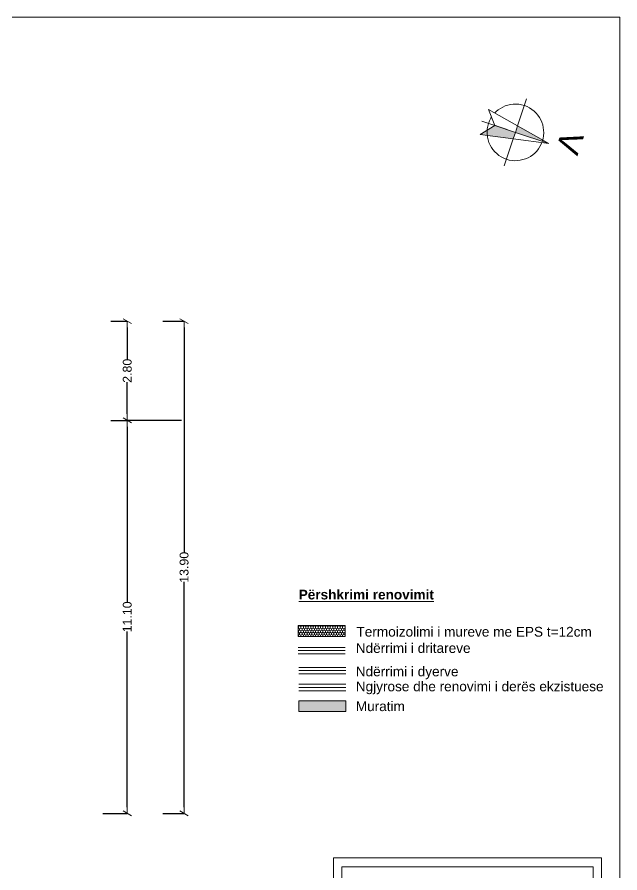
# Model space of a CAD drawing. Header units: feet. Extents: x 2796058 to 2855058, y -67651 to -26651.
# Drawn here: x 2838024 to 2855058, y -50819 to -26651 of the extents above; entities that cross this region are included whole.
import ezdxf
from ezdxf.enums import TextEntityAlignment as Align

# ---------------------------------------------------------------- set-up
doc = ezdxf.new("R2010")
doc.units = ezdxf.units.FT
doc.header["$MEASUREMENT"] = 0
doc.set_wipeout_variables(frame=1)
doc.linetypes.add('Wipeout_Contour', pattern=[1000, 0, -1000])
doc.layers.add('Dimensioning - General', color=7, linetype='Continuous')
doc.layers.add('Interior - Furniture', color=7, linetype='Continuous')
for name, color, linetype, lineweight in [('Dimensioning - General_Pen_No__41', 7, 'Continuous', 0), ('Interior - Furniture _Pen_No__1', 7, 'Continuous', 0), ('Shell - Roof_Pen_No__1', 7, 'Continuous', 0), ('Shell - Roof_Pen_No__21', 7, 'Continuous', 0), ('Structural - Bearing_Pen_No__1', 7, 'Continuous', 0), ('Structural - Bearing_Pen_No__11', 171, 'Continuous', 0), ('Structural - Bearing_Pen_No__20', 1, 'Continuous', 0), ('Structural - Bearing_Pen_No__60', 230, 'Continuous', 0), ('Text blocks_Pen_No__1', 7, 'Continuous', 0)]:
    doc.layers.add(name, color=color, linetype=linetype, lineweight=lineweight)
doc.layers.add('Structural - Bearing_Pen_No__106', color=171, linetype='Continuous', lineweight=0, true_color=0xaaaaff)
doc.layers.add('Structural - Bearing_Pen_No__14', color=7, linetype='Continuous', lineweight=0, true_color=0xbd8b17)
doc.styles.add('GENERATED_STYLE_1', font='arial.ttf')
doc.styles.add('GENERATED_STYLE_2', font='arialbd.ttf')
doc.dimstyles.new('GENERATED_STYLE__2', dxfattribs={"dimtxt": 250, "dimasz": 190, "dimexe": 0.18, "dimexo": 3, "dimgap": 0.09, "dimtad": 1, "dimtih": 1, "dimtoh": 1, "dimlfac": 0.001, "dimzin": 0, "dimdsep": 46, "dimtxsty": 'GENERATED_STYLE_1', "dimblk": 'ARROWHEAD_2', "dimblk1": 'ARROWHEAD_2', "dimblk2": 'ARROWHEAD_2', "dimcen": 0.09, "dimclrd": 7, "dimclre": 7, "dimclrt": 7, "dimadec": 0, "dimazin": 0, "dimtfac": 1, "dimtdec": 4, "dimtmove": 0, "dimatfit": 3, "dimfxl": 1, "dimtolj": 1, "dimtzin": 0, "dimarcsym": 0})

# ---------------------------------------------------------------- blocks, each defined once
blk = doc.blocks.new('North Symbol 22')
at = {"layer": 'Interior - Furniture', "linetype": 'Continuous', "lineweight": 0, "true_color": 0x000000}
blk.add_hatch(color=18, dxfattribs=at).paths.add_polyline_path([(0, 0), (0, 1000), (-194, 0)])
at = {"layer": 'Interior - Furniture _Pen_No__1', "color": 7, "linetype": 'Continuous', "lineweight": 0}
for p, q in [((0, 1000), (-194, 0)), ((0, 0), (0, 1000)), ((-194, 0), (0, 0))]:
    blk.add_line(p, q, dxfattribs=at)
for start, end in [(0, 180), (180, 0)]:
    blk.add_arc((0, 0), 800, start, end, dxfattribs=at)
at = {"layer": 'Interior - Furniture _Pen_No__1', "color": 7, "lineweight": 0, "style": 'GENERATED_STYLE_1'}
blk.add_attdef('txt', text='', height=650, dxfattribs=at).set_placement((0, 1323), align=Align.BOTTOM_CENTER)
at = {"color": 254, "linetype": 'Wipeout_Contour', "lineweight": 0, "ltscale": 1195.088182}
blk.add_wipeout([(0, 0), (0, 1000), (194, 0)], dxfattribs=at).dxf.layer = 'Interior - Furniture'
at = {"layer": 'Interior - Furniture _Pen_No__1', "color": 7, "linetype": 'Continuous', "lineweight": 0}
for p, q in [((0, 1000), (194, 0)), ((0, 0), (0, 1000)), ((194, 0), (0, 0)), ((375, -927), (194, 0)), ((194, 0), (1000, 0))]:
    blk.add_line(p, q, dxfattribs=at)
at = {"color": 254, "linetype": 'Wipeout_Contour', "lineweight": 0, "ltscale": 1813.560114}
blk.add_wipeout([(0, 0), (0, -618), (-375, -927), (-194, 0)], dxfattribs=at).dxf.layer = 'Interior - Furniture'
at = {"layer": 'Interior - Furniture', "linetype": 'Continuous', "lineweight": 0, "true_color": 0x000000}
blk.add_hatch(color=18, dxfattribs=at).paths.add_polyline_path([(0, 0), (0, -618), (375, -927), (194, 0)])
at = {"layer": 'Interior - Furniture _Pen_No__1', "color": 7, "linetype": 'Continuous', "lineweight": 0}
for p, q in [((-194, 0), (-1000, 0)), ((-375, -927), (-194, 0)), ((-194, 0), (0, 0)), ((0, 0), (0, -618)), ((0, 0), (0, -618)), ((194, 0), (0, 0)), ((0, -250), (0, -1000)), ((0, -618), (-375, -927)), ((0, -618), (375, -927))]:
    blk.add_line(p, q, dxfattribs=at)
blk = doc.blocks.new('ARROWHEAD_2')
at = {"color": 0, "linetype": 'Continuous', "lineweight": 0}
for p, q in [((0, 0), (-1, 0)), ((-0.38, -0.66), (0.38, 0.66))]:
    blk.add_line(p, q, dxfattribs=at)
blk = doc.blocks.new('*D133')
at = {"layer": 'Defpoints', "color": 0, "linetype": 'Continuous', "transparency": 16777216}
for p in [(2840144, -35239), (2842743, -35239), (2840144, -49140)]:
    blk.add_point(p, dxfattribs=at)
at = {"layer": 'Dimensioning - General', "color": 7, "linetype": 'Continuous', "lineweight": -2, "transparency": 16777216}
for p, q in [((2842144, -35239), (2842743, -35239)), ((2842743, -35419), (2842743, -41780)), ((2842743, -48960), (2842743, -42599)), ((2842144, -49140), (2842743, -49140))]:
    blk.add_line(p, q, dxfattribs=at)
at = {"layer": 'Dimensioning - General', "color": 7, "linetype": 'Continuous', "lineweight": -2, "transparency": 16777216, "xscale": 180, "yscale": 180, "zscale": 180}
for p, rotation in [((2842743, -35239), 90), ((2842743, -49140), 270)]:
    blk.add_blockref('ARROWHEAD_2', p, dxfattribs=dict(at, rotation=rotation))
at = {"layer": 'Dimensioning - General', "color": 7, "linetype": 'Continuous', "lineweight": 0, "transparency": 16777216, "insert": (2842743, -42189), "char_height": 250, "attachment_point": 5, "rotation": 90, "style": 'GENERATED_STYLE_1'}
blk.add_mtext('\\A1;13.90', dxfattribs=at)
blk = doc.blocks.new('*D134')
at = {"layer": 'Defpoints', "color": 0, "linetype": 'Continuous', "transparency": 16777216}
for p in [(2840671, -35239), (2840671, -38039), (2841137, -38039)]:
    blk.add_point(p, dxfattribs=at)
at = {"layer": 'Dimensioning - General', "color": 7, "linetype": 'Continuous', "lineweight": -2, "transparency": 16777216}
for p, q in [((2840671, -35239), (2841137, -35239)), ((2841137, -35419), (2841137, -36312)), ((2841137, -37859), (2841137, -36965)), ((2840671, -38039), (2841137, -38039))]:
    blk.add_line(p, q, dxfattribs=at)
at = {"layer": 'Dimensioning - General', "color": 7, "linetype": 'Continuous', "lineweight": -2, "transparency": 16777216, "xscale": 180, "yscale": 180, "zscale": 180}
for p, rotation in [((2841137, -35239), 90), ((2841137, -38039), 270)]:
    blk.add_blockref('ARROWHEAD_2', p, dxfattribs=dict(at, rotation=rotation))
at = {"layer": 'Dimensioning - General', "color": 7, "linetype": 'Continuous', "lineweight": 0, "transparency": 16777216, "insert": (2841137, -36639), "char_height": 250, "attachment_point": 5, "rotation": 90, "style": 'GENERATED_STYLE_1'}
blk.add_mtext('\\A1;2.80', dxfattribs=at)
blk = doc.blocks.new('*D135')
at = {"layer": 'Defpoints', "color": 0, "linetype": 'Continuous', "transparency": 16777216}
for p in [(2840671, -38039), (2841137, -49140), (2842444, -49140)]:
    blk.add_point(p, dxfattribs=at)
at = {"layer": 'Dimensioning - General', "color": 7, "linetype": 'Continuous', "lineweight": -2, "transparency": 16777216}
for p, q in [((2842671, -38039), (2841137, -38039)), ((2841137, -38219), (2841137, -43180)), ((2841137, -48960), (2841137, -43999)), ((2840444, -49140), (2841137, -49140))]:
    blk.add_line(p, q, dxfattribs=at)
at = {"layer": 'Dimensioning - General', "color": 7, "linetype": 'Continuous', "lineweight": -2, "transparency": 16777216, "xscale": 180, "yscale": 180, "zscale": 180}
for p, rotation in [((2841137, -38039), 90), ((2841137, -49140), 270)]:
    blk.add_blockref('ARROWHEAD_2', p, dxfattribs=dict(at, rotation=rotation))
at = {"layer": 'Dimensioning - General', "color": 7, "linetype": 'Continuous', "lineweight": 0, "transparency": 16777216, "insert": (2841137, -43589), "char_height": 250, "attachment_point": 5, "rotation": 90, "style": 'GENERATED_STYLE_1'}
blk.add_mtext('\\A1;11.10', dxfattribs=at)

msp = doc.modelspace()

# ---------------------------------------------------------------- hatches: boundary and pattern name
at = {"layer": 'Structural - Bearing_Pen_No__106', "linetype": 'Continuous', "lineweight": 0, "true_color": 0xaaaaff}
msp.add_hatch(color=161, dxfattribs=at).paths.add_polyline_path([(2845982.18, -46265.927), (2847310.364, -46265.927), (2847310.364, -45958.349), (2845982.18, -45958.349)])
at = {"layer": 'Structural - Bearing_Pen_No__14', "linetype": 'Continuous', "lineweight": 0, "true_color": 0xbd8b17}
h = msp.add_hatch(dxfattribs=at)
h.set_pattern_fill('HEXAGONAL', color=42, style=0, pattern_type=2)
h.set_pattern_definition([(90, (2247653.82, -76424.97), (-69.282032, 0), [40, -80]), (90, (2247619.18, -76364.97), (-69.282032, 0), [40, -80]), (150, (2247653.82, -76384.97), (34.641016, 60), [40, -80]), (150, (2247584.54, -76384.97), (34.641016, 60), [40, -80]), (210, (2247653.82, -76424.97), (-34.641016, 60), [40, -80]), (210, (2247584.54, -76424.97), (-34.641016, 60), [40, -80])])
h.paths.add_polyline_path([(2845968.815, -44139.734), (2847296.999, -44139.734), (2847296.999, -43832.156), (2845968.815, -43832.156)])

# ---------------------------------------------------------------- linework, layer by layer
at = {"layer": 'Shell - Roof_Pen_No__1', "color": 7, "linetype": 'Continuous', "lineweight": 0}
for p, q in [((2846968.567, -50390.067), (2854534.532, -50390.067)), ((2846968.567, -57613.376), (2846968.567, -50390.067)), ((2854534.532, -50390.067), (2854534.532, -67090.382)), ((2847199.039, -57613.376), (2847199.039, -50652.579)), ((2847199.039, -50652.579), (2854304.06, -50652.579)), ((2854304.06, -50652.579), (2854304.06, -57613.376))]:
    msp.add_line(p, q, dxfattribs=at)
at = {"layer": 'Shell - Roof_Pen_No__21', "color": 7, "linetype": 'Continuous', "lineweight": 0}
for p in [(2796057.579, -26651.285), (2855057.579, -67651.285)]:
    msp.add_line(p, (2855057.579, -26651.285), dxfattribs=at)
at = {"layer": 'Structural - Bearing_Pen_No__1', "color": 7, "linetype": 'Continuous', "lineweight": 0, "flags": 128}
for points in [[(2845968.815, -44139.734), (2847296.999, -44139.734), (2847296.999, -43832.156), (2845968.815, -43832.156)], [(2845982.18, -46265.927), (2847310.364, -46265.927), (2847310.364, -45958.349), (2845982.18, -45958.349)]]:
    msp.add_lwpolyline(points, close=True, dxfattribs=at)
at = {"layer": 'Structural - Bearing_Pen_No__11', "color": 171, "linetype": 'Continuous', "lineweight": 0}
for p, q in [((2845982.18, -45492.899), (2847310.364, -45492.899)), ((2845982.18, -45581.684), (2847310.364, -45581.684)), ((2845982.18, -45676.608), (2847310.364, -45676.608))]:
    msp.add_line(p, q, dxfattribs=at)
at = {"layer": 'Structural - Bearing_Pen_No__20', "color": 1, "linetype": 'Continuous', "lineweight": 0}
for p, q in [((2845968.815, -44449.583), (2847296.999, -44449.583)), ((2845968.815, -44538.368), (2847296.999, -44538.368)), ((2845968.815, -44633.292), (2847296.999, -44633.292))]:
    msp.add_line(p, q, dxfattribs=at)
at = {"layer": 'Structural - Bearing_Pen_No__60', "color": 230, "linetype": 'Continuous', "lineweight": 0}
for p, q in [((2845982.18, -45017.207), (2847310.364, -45017.207)), ((2845982.18, -45105.992), (2847310.364, -45105.992)), ((2845982.18, -45200.916), (2847310.364, -45200.916))]:
    msp.add_line(p, q, dxfattribs=at)

# ---------------------------------------------------------------- block references
at = {"layer": 'Interior - Furniture', "color": 104, "linetype": 'Continuous', "lineweight": 0, "true_color": 0x029e21}
ref = msp.add_blockref('North Symbol 22', (2852105.442, -29905.982), dxfattribs=dict(at, zscale=1000, rotation=251.5061049226834))
ref.add_attrib('txt', 'V', dxfattribs={"layer": 'Interior - Furniture _Pen_No__1', "color": 7, "lineweight": 0, "height": 650, "rotation": 251.5061049, "style": 'GENERATED_STYLE_1'}).set_placement((2853148.635, -30032.047), align=Align.BOTTOM_CENTER)

# ---------------------------------------------------------------- texts
at = {"layer": 'Dimensioning - General_Pen_No__41', "color": 7, "linetype": 'Continuous', "lineweight": 0, "insert": (2845980.313, -43100.624), "char_height": 275, "attachment_point": 7, "style": 'GENERATED_STYLE_2'}
msp.add_mtext('\\A1;{\\pql;\\fArial|b1|i0|c0|p34;\\L\\LPërshkrimi renovimit}', dxfattribs=at)
at = {"layer": 'Text blocks_Pen_No__1', "color": 7, "style": 'GENERATED_STYLE_1'}
for s, p in [('Termoizolimi i mureve me EPS t=12cm', (2847613.738, -44146.496)), ('Ndërrimi i dritareve', (2847593.479, -44608.019)), ('Ndërrimi i dyerve', (2847593.479, -45268.04)), ('Ngjyrose dhe renovimi i derës ekzistuese', (2847593.479, -45691.085)), ('Muratim', (2847594.229, -46250.262))]:
    msp.add_text(s, height=275, dxfattribs=at).set_placement(p)

# ---------------------------------------------------------------- dimensions: what is measured, and where the dimension line sits
at = {"layer": 'Dimensioning - General', "color": 7, "linetype": 'Continuous', "lineweight": 0}
for p1, p2, distance, override, picture, middle in [((2840144.092, -49140.13), (2840144.092, -35238.549), -2599.046, {"dimasz": 180, "dimexe": 0.2, "dimexo": 2000, "dimsd2": 0}, '*D133', (2842743.138, -42189.34)), ((2840671.164, -35238.549), (2840671.164, -38038.549), 466.084, {"dimasz": 180, "dimexe": 0.2, "dimexo": 0.2}, '*D134', (2841137.247, -36638.549))]:
    dim = msp.add_aligned_dim(p1=p1, p2=p2, distance=distance, dimstyle='GENERATED_STYLE__2', override=override, dxfattribs=at)
    dim.commit()
    dim.dimension.update_dxf_attribs({"geometry": picture, "text_midpoint": middle, "text_rotation": 90})
dim = msp.add_linear_dim(base=(2841137.247, -49140.13), p1=(2840671.164, -38038.549), p2=(2842443.715, -49140.13), angle=90, dimstyle='GENERATED_STYLE__2', override={"dimasz": 180, "dimexe": 0.2, "dimexo": 2000}, dxfattribs=at)
dim.commit()
dim.dimension.update_dxf_attribs({"geometry": '*D135', "text_midpoint": (2841137.247, -43589.34), "text_rotation": 90})

doc.saveas('drawing.dxf')
